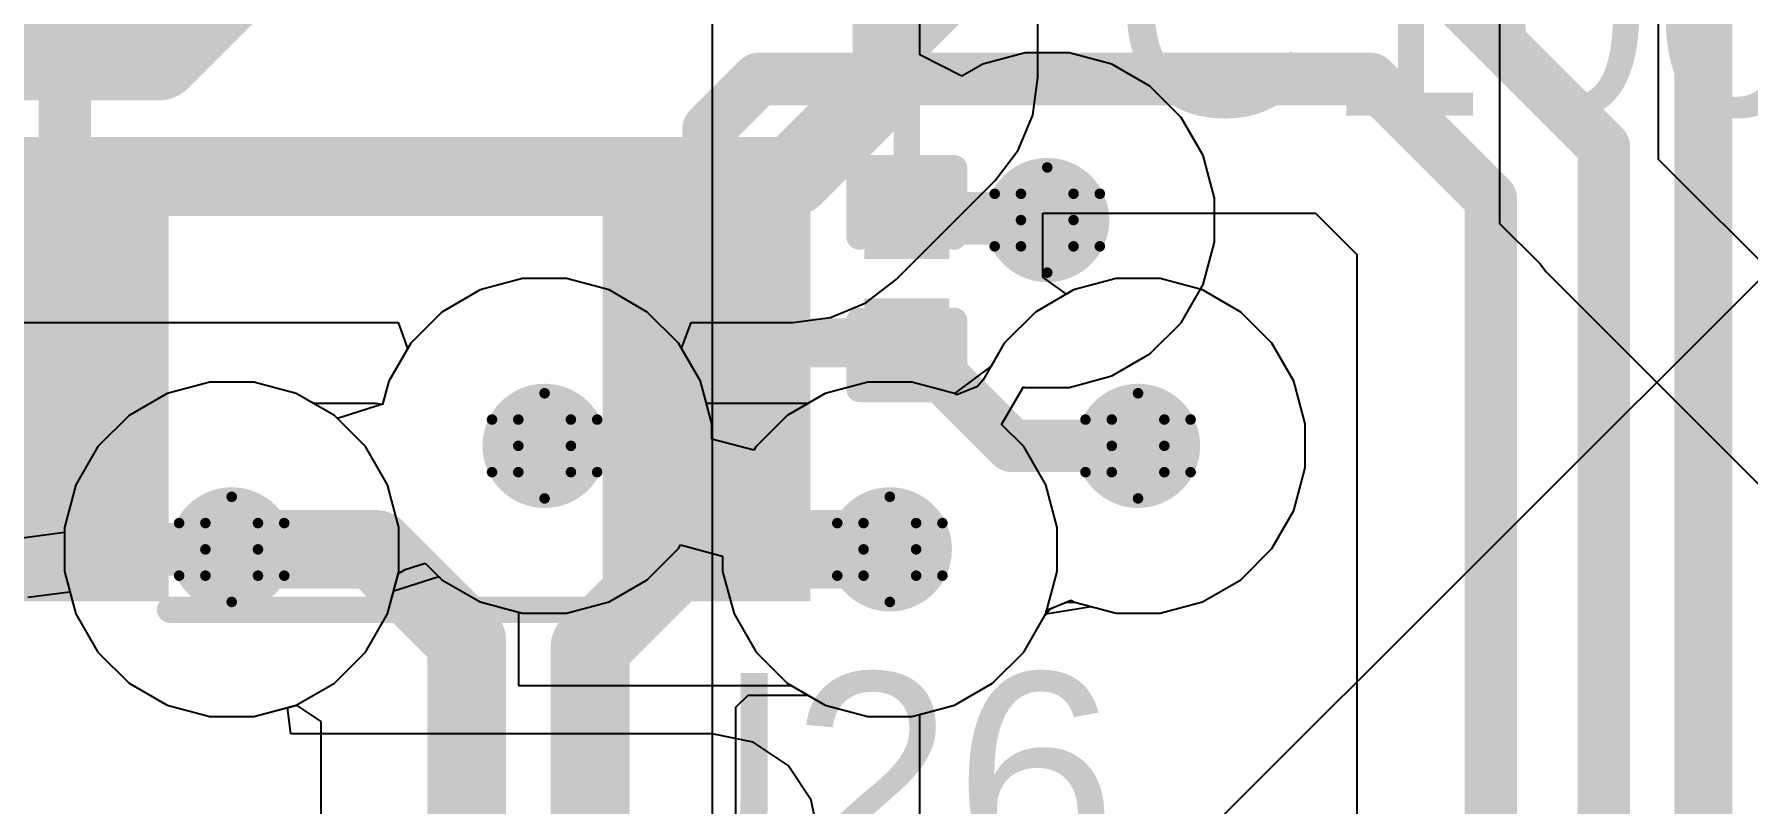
# Model space of a CAD drawing. Header units: inches. Extents: x -3 to 5437, y -3 to 5435.
# Drawn here: x 84.66 to 92.94, y 93.42 to 97.14 of the extents above; entities that cross this region are included whole.
import ezdxf

# ---------------------------------------------------------------- set-up
doc = ezdxf.new("R2010")
doc.units = ezdxf.units.IN
for name, color, linetype in [('Bottom Layer', 5, 'Continuous'), ('Bottom Solder', 6, 'Continuous'), ('Drill Drawing', 1, 'Continuous'), ('GND', 16, 'Continuous'), ('PWR', 76, 'Continuous'), ('Top Layer', 1, 'Continuous'), ('Top Overlay', 2, 'Continuous'), ('Top Paste', 8, 'Continuous'), ('Top Solder', 216, 'Continuous'), ('Via Holes', 16, 'Continuous')]:
    doc.layers.add(name, color=color, linetype=linetype)
doc.styles.add('Arial', font='', dxfattribs={"height": 0.2})
doc.styles.get('Arial').set_extended_font_data('Arial')

# ---------------------------------------------------------------- blocks, each defined once
blk = doc.blocks.new('CAP_0201_72')
at = {"layer": 'Top Layer'}
for points in [[(-0.45, 0.15), (-0.15, 0.15), (-0.15, -0.15), (-0.45, -0.15)], [(0.15, 0.15), (0.45, 0.15), (0.45, -0.15), (0.15, -0.15)]]:
    blk.add_hatch(color=1, dxfattribs=at).paths.add_polyline_path(points)
at = {"layer": 'Top Paste'}
for points in [[(-0.45, 0.15), (-0.15, 0.15), (-0.15, -0.15), (-0.45, -0.15)], [(0.15, 0.15), (0.45, 0.15), (0.45, -0.15), (0.15, -0.15)]]:
    blk.add_hatch(color=8, dxfattribs=at).paths.add_polyline_path(points)
at = {"layer": 'Top Solder'}
for points in [[(-0.505, 0.205), (-0.095, 0.205), (-0.095, -0.205), (-0.505, -0.205)], [(0.095, 0.205), (0.505, 0.205), (0.505, -0.205), (0.095, -0.205)]]:
    blk.add_hatch(color=216, dxfattribs=at).paths.add_polyline_path(points)
at = {"layer": 'Top Overlay'}
for points in [[(-0.5334, 0.2286, 0.127, 0.127, 0), (-0.5334, -0.2286, 0.127, 0.127, 0)], [(-0.5334, 0.2286, 0.127, 0.127, 0), (-0.2032, 0.2286, 0.127, 0.127, 0)], [(0.2032, 0.2286, 0.127, 0.127, 0), (0.5334, 0.2286, 0.127, 0.127, 0)], [(0.5334, 0.2286, 0.127, 0.127, 0), (0.5334, -0.2286, 0.127, 0.127, 0)], [(-0.5334, -0.2286, 0.127, 0.127, 0), (-0.2032, -0.2286, 0.127, 0.127, 0)], [(0.2032, -0.2286, 0.127, 0.127, 0), (0.5334, -0.2286, 0.127, 0.127, 0)]]:
    blk.add_lwpolyline(points, format="xyseb", dxfattribs=at)
for points in [[(-0.5651, 0.2286, 0.0635, 0.0635, 1), (-0.5016, 0.2286, 0.0635, 0.0635, 1)], [(-0.5651, 0.2286, 0.0635, 0.0635, 1), (-0.5016, 0.2286, 0.0635, 0.0635, 1)], [(-0.2349, 0.2286, 0.0635, 0.0635, 1), (-0.1714, 0.2286, 0.0635, 0.0635, 1)], [(0.1714, 0.2286, 0.0635, 0.0635, 1), (0.2349, 0.2286, 0.0635, 0.0635, 1)], [(0.5016, 0.2286, 0.0635, 0.0635, 1), (0.5651, 0.2286, 0.0635, 0.0635, 1)], [(0.5016, 0.2286, 0.0635, 0.0635, 1), (0.5651, 0.2286, 0.0635, 0.0635, 1)], [(-0.5651, -0.2286, 0.0635, 0.0635, 1), (-0.5016, -0.2286, 0.0635, 0.0635, 1)], [(-0.5651, -0.2286, 0.0635, 0.0635, 1), (-0.5016, -0.2286, 0.0635, 0.0635, 1)], [(-0.2349, -0.2286, 0.0635, 0.0635, 1), (-0.1714, -0.2286, 0.0635, 0.0635, 1)], [(0.1714, -0.2286, 0.0635, 0.0635, 1), (0.2349, -0.2286, 0.0635, 0.0635, 1)], [(0.5016, -0.2286, 0.0635, 0.0635, 1), (0.5651, -0.2286, 0.0635, 0.0635, 1)], [(0.5016, -0.2286, 0.0635, 0.0635, 1), (0.5651, -0.2286, 0.0635, 0.0635, 1)]]:
    blk.add_lwpolyline(points, format="xyseb", close=True, dxfattribs=at)
blk = doc.blocks.new('TXB0102DCUT_74')
at = {"layer": 'Top Layer'}
for points in [[(-1.95, 0.9), (-1.15, 0.9), (-1.15, 0.6), (-1.95, 0.6)], [(1.15, 0.9), (1.95, 0.9), (1.95, 0.6), (1.15, 0.6)], [(-1.95, 0.4), (-1.15, 0.4), (-1.15, 0.1), (-1.95, 0.1)], [(1.15, 0.4), (1.95, 0.4), (1.95, 0.1), (1.15, 0.1)], [(-1.95, -0.1), (-1.15, -0.1), (-1.15, -0.4), (-1.95, -0.4)], [(1.15, -0.1), (1.95, -0.1), (1.95, -0.4), (1.15, -0.4)], [(-1.95, -0.6), (-1.15, -0.6), (-1.15, -0.9), (-1.95, -0.9)], [(1.15, -0.6), (1.95, -0.6), (1.95, -0.9), (1.15, -0.9)]]:
    blk.add_hatch(color=1, dxfattribs=at).paths.add_polyline_path(points)
at = {"layer": 'Top Paste'}
for points in [[(-1.95, 0.9), (-1.15, 0.9), (-1.15, 0.6), (-1.95, 0.6)], [(1.15, 0.9), (1.95, 0.9), (1.95, 0.6), (1.15, 0.6)], [(-1.95, 0.4), (-1.15, 0.4), (-1.15, 0.1), (-1.95, 0.1)], [(1.15, 0.4), (1.95, 0.4), (1.95, 0.1), (1.15, 0.1)], [(-1.95, -0.1), (-1.15, -0.1), (-1.15, -0.4), (-1.95, -0.4)], [(1.15, -0.1), (1.95, -0.1), (1.95, -0.4), (1.15, -0.4)], [(-1.95, -0.6), (-1.15, -0.6), (-1.15, -0.9), (-1.95, -0.9)], [(1.15, -0.6), (1.95, -0.6), (1.95, -0.9), (1.15, -0.9)]]:
    blk.add_hatch(color=8, dxfattribs=at).paths.add_polyline_path(points)
at = {"layer": 'Top Solder'}
for points in [[(-2.0516, 1.0016), (-1.0484, 1.0016), (-1.0484, 0.4984), (-2.0516, 0.4984)], [(1.0484, 1.0016), (2.0516, 1.0016), (2.0516, 0.4984), (1.0484, 0.4984)], [(-2.0516, 0.5016), (-1.0484, 0.5016), (-1.0484, -0.0016), (-2.0516, -0.0016)], [(1.0484, 0.5016), (2.0516, 0.5016), (2.0516, -0.0016), (1.0484, -0.0016)], [(-2.0516, 0.0016), (-1.0484, 0.0016), (-1.0484, -0.5016), (-2.0516, -0.5016)], [(1.0484, 0.0016), (2.0516, 0.0016), (2.0516, -0.5016), (1.0484, -0.5016)], [(-2.0516, -0.4984), (-1.0484, -0.4984), (-1.0484, -1.0016), (-2.0516, -1.0016)], [(1.0484, -0.4984), (2.0516, -0.4984), (2.0516, -1.0016), (1.0484, -1.0016)]]:
    blk.add_hatch(color=216, dxfattribs=at).paths.add_polyline_path(points)
at = {"layer": 'Top Overlay'}
for points in [[(-1.5367, 1.0922, 0.2, 0.2, 1), (-1.6129, 1.0922, 0.2, 0.2, 1)], [(-1.6629, 1.0922, 0.1, 0.1, 1), (-1.5629, 1.0922, 0.1, 0.1, 1)], [(-1.5867, 1.0922, 0.1, 0.1, 1), (-1.4867, 1.0922, 0.1, 0.1, 1)], [(-1.0732, 1.0414, 0.0635, 0.0635, 1), (-1.0096, 1.0414, 0.0635, 0.0635, 1)], [(0.9334, 1.0414, 0.0635, 0.0635, 1), (0.997, 1.0414, 0.0635, 0.0635, 1)], [(-1.0732, -1.0414, 0.0635, 0.0635, 1), (-1.0096, -1.0414, 0.0635, 0.0635, 1)], [(0.9334, -1.0414, 0.0635, 0.0635, 1), (0.997, -1.0414, 0.0635, 0.0635, 1)]]:
    blk.add_lwpolyline(points, format="xyseb", close=True, dxfattribs=at)
for points in [[(-1.0414, 1.0414, 0.127, 0.127, 0), (0.9652, 1.0414, 0.127, 0.127, 0)], [(-1.0414, -1.0414, 0.127, 0.127, 0), (0.9652, -1.0414, 0.127, 0.127, 0)]]:
    blk.add_lwpolyline(points, format="xyseb", dxfattribs=at)

msp = doc.modelspace()

# ---------------------------------------------------------------- hatches: boundary and pattern name
at = {"layer": 'Bottom Layer'}
h = msp.add_hatch(color=5, dxfattribs=at)
edge = h.paths.add_edge_path()
edge.add_arc((89.5532, 96.2439), 0.3, 0, 360)
h = msp.add_hatch(color=5, dxfattribs=at)
edge = h.paths.add_edge_path()
edge.add_arc((87.1247, 95.1533), 0.3, 0, 360)
h = msp.add_hatch(color=5, dxfattribs=at)
edge = h.paths.add_edge_path()
edge.add_arc((89.9919, 95.1533), 0.3, 0, 360)
h = msp.add_hatch(color=5, dxfattribs=at)
edge = h.paths.add_edge_path()
edge.add_arc((85.6129, 94.6533), 0.3, 0, 360)
h = msp.add_hatch(color=5, dxfattribs=at)
edge = h.paths.add_edge_path()
edge.add_arc((88.7927, 94.6533), 0.3, 0, 360)
at = {"layer": 'GND'}
h = msp.add_hatch(color=16, dxfattribs=at)
edge = h.paths.add_edge_path()
edge.add_arc((89.5532, 96.2439), 0.3, 0, 360)
h = msp.add_hatch(color=16, dxfattribs=at)
edge = h.paths.add_edge_path()
edge.add_arc((87.1247, 95.1533), 0.3, 0, 360)
h = msp.add_hatch(color=16, dxfattribs=at)
edge = h.paths.add_edge_path()
edge.add_arc((89.9919, 95.1533), 0.3, 0, 360)
h = msp.add_hatch(color=16, dxfattribs=at)
edge = h.paths.add_edge_path()
edge.add_arc((85.6129, 94.6533), 0.3, 0, 360)
h = msp.add_hatch(color=16, dxfattribs=at)
edge = h.paths.add_edge_path()
edge.add_arc((88.7927, 94.6533), 0.3, 0, 360)
at = {"layer": 'PWR'}
h = msp.add_hatch(color=76, dxfattribs=at)
edge = h.paths.add_edge_path()
edge.add_arc((89.5532, 96.2439), 0.3, 0, 360)
h = msp.add_hatch(color=76, dxfattribs=at)
edge = h.paths.add_edge_path()
edge.add_arc((87.1247, 95.1533), 0.3, 0, 360)
h = msp.add_hatch(color=76, dxfattribs=at)
edge = h.paths.add_edge_path()
edge.add_arc((89.9919, 95.1533), 0.3, 0, 360)
h = msp.add_hatch(color=76, dxfattribs=at)
edge = h.paths.add_edge_path()
edge.add_arc((85.6129, 94.6533), 0.3, 0, 360)
h = msp.add_hatch(color=76, dxfattribs=at)
edge = h.paths.add_edge_path()
edge.add_arc((88.7927, 94.6533), 0.3, 0, 360)
at = {"layer": 'Top Layer'}
h = msp.add_hatch(color=1, dxfattribs=at)
edge = h.paths.add_edge_path()
edge.add_arc((89.5532, 96.2439), 0.3, 0, 360)
for points in [[(84.7224, 95.7743), (83.7706, 95.7743), (83.7706, 95.5525), (84.7224, 95.5525)], [(87.9066, 95.5323), (88.8746, 95.5323), (88.8746, 95.7694), (87.9066, 95.7694)], [(84.8066, 95.2525), (83.7706, 95.2525), (83.7706, 95.0371), (84.8066, 95.0371)], [(87.9066, 95.2743), (86.8706, 95.2743), (86.8706, 95.0372), (87.9066, 95.0372)]]:
    msp.add_hatch(color=1, dxfattribs=at).paths.add_polyline_path(points)
h = msp.add_hatch(color=1, dxfattribs=at)
edge = h.paths.add_edge_path()
edge.add_arc((87.1247, 95.1533), 0.3, 0, 360)
h = msp.add_hatch(color=1, dxfattribs=at)
edge = h.paths.add_edge_path()
edge.add_arc((89.9919, 95.1533), 0.3, 0, 360)
h = msp.add_hatch(color=1, dxfattribs=at)
edge = h.paths.add_edge_path()
edge.add_arc((85.6129, 94.6533), 0.3, 0, 360)
h = msp.add_hatch(color=1, dxfattribs=at)
edge = h.paths.add_edge_path()
edge.add_arc((88.7927, 94.6533), 0.3, 0, 360)
at = {"layer": 'Via Holes'}
h = msp.add_hatch(color=7, dxfattribs=at)
edge = h.paths.add_edge_path()
edge.add_arc((89.5532, 96.2439), 0.15, 0, 360)
h = msp.add_hatch(color=7, dxfattribs=at)
edge = h.paths.add_edge_path()
edge.add_arc((87.1247, 95.1533), 0.15, 0, 360)
h = msp.add_hatch(color=7, dxfattribs=at)
edge = h.paths.add_edge_path()
edge.add_arc((89.9919, 95.1533), 0.15, 0, 360)
h = msp.add_hatch(color=7, dxfattribs=at)
edge = h.paths.add_edge_path()
edge.add_arc((85.6129, 94.6533), 0.15, 0, 360)
h = msp.add_hatch(color=7, dxfattribs=at)
edge = h.paths.add_edge_path()
edge.add_arc((88.7927, 94.6533), 0.15, 0, 360)

# ---------------------------------------------------------------- linework, layer by layer
at = {"layer": 'Bottom Layer'}
for p, q in [((89.5077, 96.9332), (89.5077, 97.6656)), ((89.4837, 96.7509), (89.5077, 96.9332)), ((89.4133, 96.5809), (89.4837, 96.7509)), ((89.3014, 96.435), (89.4133, 96.5809)), ((88.8226, 95.9562), (89.3014, 96.435)), ((88.6766, 95.8442), (88.8226, 95.9562)), ((89.8855, 95.9613), (89.68, 95.9062)), ((90.0983, 95.9613), (89.8855, 95.9613)), ((90.3038, 95.9062), (90.0983, 95.9613)), ((89.68, 95.9062), (89.4958, 95.7998)), ((90.488, 95.7998), (90.3038, 95.9062)), ((88.5067, 95.7739), (88.6766, 95.8442)), ((89.4958, 95.7998), (89.3454, 95.6494)), ((90.6385, 95.6494), (90.488, 95.7998)), ((74.661, 95.7499), (86.4164, 95.7499)), ((86.4164, 95.7499), (86.4628, 95.6229)), ((87.7866, 95.6229), (87.8331, 95.7499)), ((87.8331, 95.7499), (88.3244, 95.7499)), ((88.3244, 95.7499), (88.5067, 95.7739)), ((86.4628, 95.6229), (86.3718, 95.4652)), ((87.8777, 95.4652), (87.7866, 95.6229)), ((89.3454, 95.6494), (89.2434, 95.4727)), ((90.7449, 95.4652), (90.6385, 95.6494)), ((85.5065, 95.4613), (85.301, 95.4062)), ((85.7193, 95.4613), (85.5065, 95.4613)), ((85.9248, 95.4062), (85.7193, 95.4613)), ((86.3718, 95.4652), (86.3418, 95.3533)), ((87.9064, 95.3578), (87.8777, 95.4652)), ((88.6863, 95.4613), (88.4808, 95.4062)), ((88.8991, 95.4613), (88.6863, 95.4613)), ((89.1046, 95.4062), (88.8991, 95.4613)), ((89.2434, 95.4727), (89.2167, 95.4404)), ((90.7999, 95.2596), (90.7449, 95.4652)), ((85.301, 95.4062), (85.1168, 95.2998)), ((86.0086, 95.3578), (85.9248, 95.4062)), ((88.4808, 95.4062), (88.397, 95.3578)), ((89.117, 95.3991), (89.1046, 95.4062)), ((89.2167, 95.4404), (89.117, 95.3991)), ((85.1168, 95.2998), (84.9664, 95.1494)), ((86.3074, 95.3578), (86.0086, 95.3578)), ((86.3418, 95.3533), (86.3074, 95.3578)), ((88.397, 95.3578), (87.9064, 95.3578)), ((90.7999, 95.0469), (90.7999, 95.2596)), ((84.9664, 95.1494), (84.86, 94.9652)), ((90.7449, 94.8414), (90.7999, 95.0469)), ((84.86, 94.9652), (84.8049, 94.7597)), ((90.6385, 94.6572), (90.7449, 94.8414)), ((84.8049, 94.7597), (84.8049, 94.5469)), ((90.488, 94.5067), (90.6385, 94.6572)), ((84.8049, 94.5469), (84.86, 94.3414)), ((90.3038, 94.4003), (90.488, 94.5067)), ((89.5503, 94.3589), (89.6459, 94.3985)), ((89.6459, 94.3985), (89.6921, 94.3971)), ((89.6921, 94.3971), (89.8855, 94.3453)), ((90.0983, 94.3453), (90.3038, 94.4003)), ((84.86, 94.3414), (84.9664, 94.1572)), ((89.4393, 94.1572), (89.5457, 94.3414)), ((89.5457, 94.3414), (89.5503, 94.3589)), ((89.8855, 94.3453), (90.0983, 94.3453)), ((84.9664, 94.1572), (85.1168, 94.0067)), ((89.2888, 94.0067), (89.4393, 94.1572)), ((85.1168, 94.0067), (85.301, 93.9003)), ((89.1046, 93.9003), (89.2888, 94.0067)), ((85.301, 93.9003), (85.5065, 93.8453)), ((85.7193, 93.8453), (85.9168, 93.8982)), ((85.9168, 93.8982), (85.9271, 93.8988)), ((85.9271, 93.8988), (86.0438, 93.8224)), ((88.0491, 93.8904), (88.1074, 93.9487)), ((88.0491, 88.5902), (88.0491, 93.8904)), ((88.1074, 93.9487), (88.397, 93.9487)), ((88.397, 93.9487), (88.4808, 93.9003)), ((88.4808, 93.9003), (88.6863, 93.8453)), ((88.8991, 93.8453), (89.1046, 93.9003)), ((85.5065, 93.8453), (85.7193, 93.8453)), ((86.0438, 93.8224), (86.0438, 89.1446)), ((88.6863, 93.8453), (88.8991, 93.8453))]:
    msp.add_line(p, q, dxfattribs=at)
for points in [[(88.8032, 96.9332, 0.381, 0.381, 0), (88.8032, 98.0614, 0.381, 0.381, 0)], [(85.2657, 97.0132, 0.381, 0.381, 0), (85.6234, 97.3709, 0.381, 0.381, 0)], [(75.0399, 97.0132, 0.381, 0.381, 0), (85.2657, 97.0132, 0.381, 0.381, 0)], [(88.3244, 96.4544, 0.381, 0.381, 0), (88.8032, 96.9332, 0.381, 0.381, 0)], [(74.661, 96.4544, 0.381, 0.381, 0), (88.3244, 96.4544, 0.381, 0.381, 0)], [(85.6129, 94.6533, 0.381, 0.381, 0), (86.3074, 94.6533, 0.381, 0.381, 0)], [(86.3074, 94.6533, 0.381, 0.381, 0), (86.7484, 94.2123, 0.381, 0.381, 0)], [(87.3446, 94.1823, 0.381, 0.381, 0), (87.8156, 94.6533, 0.381, 0.381, 0)], [(87.8156, 94.6533, 0.381, 0.381, 0), (88.7927, 94.6533, 0.381, 0.381, 0)], [(86.7484, 88.7975, 0.381, 0.381, 0), (86.7484, 94.2123, 0.381, 0.381, 0)], [(87.3446, 88.5902, 0.381, 0.381, 0), (87.3446, 94.1823, 0.381, 0.381, 0)]]:
    msp.add_lwpolyline(points, format="xyseb", dxfattribs=at)
for points in [[(85.1704, 97.0132, 0.1905, 0.1905, 1), (85.3609, 97.0132, 0.1905, 0.1905, 1)], [(85.1704, 97.0132, 0.1905, 0.1905, 1), (85.3609, 97.0132, 0.1905, 0.1905, 1)], [(88.708, 96.9332, 0.1905, 0.1905, 1), (88.8985, 96.9332, 0.1905, 0.1905, 1)], [(88.708, 96.9332, 0.1905, 0.1905, 1), (88.8985, 96.9332, 0.1905, 0.1905, 1)], [(88.2291, 96.4544, 0.1905, 0.1905, 1), (88.4196, 96.4544, 0.1905, 0.1905, 1)], [(88.2291, 96.4544, 0.1905, 0.1905, 1), (88.4196, 96.4544, 0.1905, 0.1905, 1)], [(85.5177, 94.6533, 0.1905, 0.1905, 1), (85.7082, 94.6533, 0.1905, 0.1905, 1)], [(86.2122, 94.6533, 0.1905, 0.1905, 1), (86.4027, 94.6533, 0.1905, 0.1905, 1)], [(86.2122, 94.6533, 0.1905, 0.1905, 1), (86.4027, 94.6533, 0.1905, 0.1905, 1)], [(87.7204, 94.6533, 0.1905, 0.1905, 1), (87.9109, 94.6533, 0.1905, 0.1905, 1)], [(87.7204, 94.6533, 0.1905, 0.1905, 1), (87.9109, 94.6533, 0.1905, 0.1905, 1)], [(88.6975, 94.6533, 0.1905, 0.1905, 1), (88.888, 94.6533, 0.1905, 0.1905, 1)], [(86.6531, 94.2123, 0.1905, 0.1905, 1), (86.8436, 94.2123, 0.1905, 0.1905, 1)], [(86.6531, 94.2123, 0.1905, 0.1905, 1), (86.8436, 94.2123, 0.1905, 0.1905, 1)], [(87.2493, 94.1823, 0.1905, 0.1905, 1), (87.4398, 94.1823, 0.1905, 0.1905, 1)], [(87.2493, 94.1823, 0.1905, 0.1905, 1), (87.4398, 94.1823, 0.1905, 0.1905, 1)]]:
    msp.add_lwpolyline(points, format="xyseb", close=True, dxfattribs=at)
at = {"layer": 'Bottom Solder'}
msp.add_line((0.3381, 3.382), (5436.9008, 5435.1662), dxfattribs=at)
at = {"layer": 'Drill Drawing'}
for points in [[(89.4262, 96.3709, 0.0508, 0.0508, 0), (89.5532, 96.4979, 0.0508, 0.0508, 0)], [(89.5532, 96.4979, 0.0508, 0.0508, 0), (89.6802, 96.3709, 0.0508, 0.0508, 0)], [(89.2992, 96.3709, 0.0508, 0.0508, 0), (89.4262, 96.2439, 0.0508, 0.0508, 0)], [(89.2992, 96.3709, 0.0508, 0.0508, 0), (89.4262, 96.3709, 0.0508, 0.0508, 0)], [(89.6802, 96.3709, 0.0508, 0.0508, 0), (89.8072, 96.3709, 0.0508, 0.0508, 0)], [(89.6802, 96.2439, 0.0508, 0.0508, 0), (89.8072, 96.3709, 0.0508, 0.0508, 0)], [(89.2992, 96.1169, 0.0508, 0.0508, 0), (89.4262, 96.2439, 0.0508, 0.0508, 0)], [(89.6802, 96.2439, 0.0508, 0.0508, 0), (89.8072, 96.1169, 0.0508, 0.0508, 0)], [(89.2992, 96.1169, 0.0508, 0.0508, 0), (89.4262, 96.1169, 0.0508, 0.0508, 0)], [(89.4262, 96.1169, 0.0508, 0.0508, 0), (89.5532, 95.9899, 0.0508, 0.0508, 0)], [(89.5532, 95.9899, 0.0508, 0.0508, 0), (89.6802, 96.1169, 0.0508, 0.0508, 0)], [(89.6802, 96.1169, 0.0508, 0.0508, 0), (89.8072, 96.1169, 0.0508, 0.0508, 0)], [(86.9977, 95.2803, 0.0508, 0.0508, 0), (87.1247, 95.4073, 0.0508, 0.0508, 0)], [(87.1247, 95.4073, 0.0508, 0.0508, 0), (87.2517, 95.2803, 0.0508, 0.0508, 0)], [(89.8649, 95.2803, 0.0508, 0.0508, 0), (89.9919, 95.4073, 0.0508, 0.0508, 0)], [(89.9919, 95.4073, 0.0508, 0.0508, 0), (90.1189, 95.2803, 0.0508, 0.0508, 0)], [(86.8707, 95.2803, 0.0508, 0.0508, 0), (86.9977, 95.1533, 0.0508, 0.0508, 0)], [(86.8707, 95.2803, 0.0508, 0.0508, 0), (86.9977, 95.2803, 0.0508, 0.0508, 0)], [(87.2517, 95.2803, 0.0508, 0.0508, 0), (87.3787, 95.2803, 0.0508, 0.0508, 0)], [(87.2517, 95.1533, 0.0508, 0.0508, 0), (87.3787, 95.2803, 0.0508, 0.0508, 0)], [(89.7379, 95.2803, 0.0508, 0.0508, 0), (89.8649, 95.1533, 0.0508, 0.0508, 0)], [(89.7379, 95.2803, 0.0508, 0.0508, 0), (89.8649, 95.2803, 0.0508, 0.0508, 0)], [(90.1189, 95.2803, 0.0508, 0.0508, 0), (90.2459, 95.2803, 0.0508, 0.0508, 0)], [(90.1189, 95.1533, 0.0508, 0.0508, 0), (90.2459, 95.2803, 0.0508, 0.0508, 0)], [(86.8707, 95.0263, 0.0508, 0.0508, 0), (86.9977, 95.1533, 0.0508, 0.0508, 0)], [(87.2517, 95.1533, 0.0508, 0.0508, 0), (87.3787, 95.0263, 0.0508, 0.0508, 0)], [(89.7379, 95.0263, 0.0508, 0.0508, 0), (89.8649, 95.1533, 0.0508, 0.0508, 0)], [(90.1189, 95.1533, 0.0508, 0.0508, 0), (90.2459, 95.0263, 0.0508, 0.0508, 0)], [(86.8707, 95.0263, 0.0508, 0.0508, 0), (86.9977, 95.0263, 0.0508, 0.0508, 0)], [(86.9977, 95.0263, 0.0508, 0.0508, 0), (87.1247, 94.8993, 0.0508, 0.0508, 0)], [(87.1247, 94.8993, 0.0508, 0.0508, 0), (87.2517, 95.0263, 0.0508, 0.0508, 0)], [(87.2517, 95.0263, 0.0508, 0.0508, 0), (87.3787, 95.0263, 0.0508, 0.0508, 0)], [(89.7379, 95.0263, 0.0508, 0.0508, 0), (89.8649, 95.0263, 0.0508, 0.0508, 0)], [(89.8649, 95.0263, 0.0508, 0.0508, 0), (89.9919, 94.8993, 0.0508, 0.0508, 0)], [(89.9919, 94.8993, 0.0508, 0.0508, 0), (90.1189, 95.0263, 0.0508, 0.0508, 0)], [(90.1189, 95.0263, 0.0508, 0.0508, 0), (90.2459, 95.0263, 0.0508, 0.0508, 0)], [(85.4859, 94.7803, 0.0508, 0.0508, 0), (85.6129, 94.9073, 0.0508, 0.0508, 0)], [(85.6129, 94.9073, 0.0508, 0.0508, 0), (85.7399, 94.7803, 0.0508, 0.0508, 0)], [(88.6657, 94.7803, 0.0508, 0.0508, 0), (88.7927, 94.9073, 0.0508, 0.0508, 0)], [(88.7927, 94.9073, 0.0508, 0.0508, 0), (88.9197, 94.7803, 0.0508, 0.0508, 0)], [(85.3589, 94.7803, 0.0508, 0.0508, 0), (85.4859, 94.6533, 0.0508, 0.0508, 0)], [(85.3589, 94.7803, 0.0508, 0.0508, 0), (85.4859, 94.7803, 0.0508, 0.0508, 0)], [(85.7399, 94.7803, 0.0508, 0.0508, 0), (85.8669, 94.7803, 0.0508, 0.0508, 0)], [(85.7399, 94.6533, 0.0508, 0.0508, 0), (85.8669, 94.7803, 0.0508, 0.0508, 0)], [(88.5387, 94.7803, 0.0508, 0.0508, 0), (88.6657, 94.6533, 0.0508, 0.0508, 0)], [(88.5387, 94.7803, 0.0508, 0.0508, 0), (88.6657, 94.7803, 0.0508, 0.0508, 0)], [(88.9197, 94.7803, 0.0508, 0.0508, 0), (89.0467, 94.7803, 0.0508, 0.0508, 0)], [(88.9197, 94.6533, 0.0508, 0.0508, 0), (89.0467, 94.7803, 0.0508, 0.0508, 0)], [(85.3589, 94.5263, 0.0508, 0.0508, 0), (85.4859, 94.6533, 0.0508, 0.0508, 0)], [(85.7399, 94.6533, 0.0508, 0.0508, 0), (85.8669, 94.5263, 0.0508, 0.0508, 0)], [(88.5387, 94.5263, 0.0508, 0.0508, 0), (88.6657, 94.6533, 0.0508, 0.0508, 0)], [(88.9197, 94.6533, 0.0508, 0.0508, 0), (89.0467, 94.5263, 0.0508, 0.0508, 0)], [(85.3589, 94.5263, 0.0508, 0.0508, 0), (85.4859, 94.5263, 0.0508, 0.0508, 0)], [(85.4859, 94.5263, 0.0508, 0.0508, 0), (85.6129, 94.3993, 0.0508, 0.0508, 0)], [(85.6129, 94.3993, 0.0508, 0.0508, 0), (85.7399, 94.5263, 0.0508, 0.0508, 0)], [(85.7399, 94.5263, 0.0508, 0.0508, 0), (85.8669, 94.5263, 0.0508, 0.0508, 0)], [(88.5387, 94.5263, 0.0508, 0.0508, 0), (88.6657, 94.5263, 0.0508, 0.0508, 0)], [(88.6657, 94.5263, 0.0508, 0.0508, 0), (88.7927, 94.3993, 0.0508, 0.0508, 0)], [(88.7927, 94.3993, 0.0508, 0.0508, 0), (88.9197, 94.5263, 0.0508, 0.0508, 0)], [(88.9197, 94.5263, 0.0508, 0.0508, 0), (89.0467, 94.5263, 0.0508, 0.0508, 0)]]:
    msp.add_lwpolyline(points, format="xyseb", dxfattribs=at)
for points in [[(89.5405, 96.4979, 0.0254, 0.0254, 1), (89.5659, 96.4979, 0.0254, 0.0254, 1)], [(89.5405, 96.4979, 0.0254, 0.0254, 1), (89.5659, 96.4979, 0.0254, 0.0254, 1)], [(89.2865, 96.3709, 0.0254, 0.0254, 1), (89.3119, 96.3709, 0.0254, 0.0254, 1)], [(89.2865, 96.3709, 0.0254, 0.0254, 1), (89.3119, 96.3709, 0.0254, 0.0254, 1)], [(89.4135, 96.3709, 0.0254, 0.0254, 1), (89.4389, 96.3709, 0.0254, 0.0254, 1)], [(89.4135, 96.3709, 0.0254, 0.0254, 1), (89.4389, 96.3709, 0.0254, 0.0254, 1)], [(89.6675, 96.3709, 0.0254, 0.0254, 1), (89.6929, 96.3709, 0.0254, 0.0254, 1)], [(89.6675, 96.3709, 0.0254, 0.0254, 1), (89.6929, 96.3709, 0.0254, 0.0254, 1)], [(89.7945, 96.3709, 0.0254, 0.0254, 1), (89.8199, 96.3709, 0.0254, 0.0254, 1)], [(89.7945, 96.3709, 0.0254, 0.0254, 1), (89.8199, 96.3709, 0.0254, 0.0254, 1)], [(89.4135, 96.2439, 0.0254, 0.0254, 1), (89.4389, 96.2439, 0.0254, 0.0254, 1)], [(89.4135, 96.2439, 0.0254, 0.0254, 1), (89.4389, 96.2439, 0.0254, 0.0254, 1)], [(89.6675, 96.2439, 0.0254, 0.0254, 1), (89.6929, 96.2439, 0.0254, 0.0254, 1)], [(89.6675, 96.2439, 0.0254, 0.0254, 1), (89.6929, 96.2439, 0.0254, 0.0254, 1)], [(89.2865, 96.1169, 0.0254, 0.0254, 1), (89.3119, 96.1169, 0.0254, 0.0254, 1)], [(89.2865, 96.1169, 0.0254, 0.0254, 1), (89.3119, 96.1169, 0.0254, 0.0254, 1)], [(89.4135, 96.1169, 0.0254, 0.0254, 1), (89.4389, 96.1169, 0.0254, 0.0254, 1)], [(89.4135, 96.1169, 0.0254, 0.0254, 1), (89.4389, 96.1169, 0.0254, 0.0254, 1)], [(89.6675, 96.1169, 0.0254, 0.0254, 1), (89.6929, 96.1169, 0.0254, 0.0254, 1)], [(89.6675, 96.1169, 0.0254, 0.0254, 1), (89.6929, 96.1169, 0.0254, 0.0254, 1)], [(89.7945, 96.1169, 0.0254, 0.0254, 1), (89.8199, 96.1169, 0.0254, 0.0254, 1)], [(89.7945, 96.1169, 0.0254, 0.0254, 1), (89.8199, 96.1169, 0.0254, 0.0254, 1)], [(89.5405, 95.9899, 0.0254, 0.0254, 1), (89.5659, 95.9899, 0.0254, 0.0254, 1)], [(89.5405, 95.9899, 0.0254, 0.0254, 1), (89.5659, 95.9899, 0.0254, 0.0254, 1)], [(87.112, 95.4073, 0.0254, 0.0254, 1), (87.1374, 95.4073, 0.0254, 0.0254, 1)], [(87.112, 95.4073, 0.0254, 0.0254, 1), (87.1374, 95.4073, 0.0254, 0.0254, 1)], [(89.9792, 95.4073, 0.0254, 0.0254, 1), (90.0046, 95.4073, 0.0254, 0.0254, 1)], [(89.9792, 95.4073, 0.0254, 0.0254, 1), (90.0046, 95.4073, 0.0254, 0.0254, 1)], [(86.858, 95.2803, 0.0254, 0.0254, 1), (86.8834, 95.2803, 0.0254, 0.0254, 1)], [(86.858, 95.2803, 0.0254, 0.0254, 1), (86.8834, 95.2803, 0.0254, 0.0254, 1)], [(86.985, 95.2803, 0.0254, 0.0254, 1), (87.0104, 95.2803, 0.0254, 0.0254, 1)], [(86.985, 95.2803, 0.0254, 0.0254, 1), (87.0104, 95.2803, 0.0254, 0.0254, 1)], [(87.239, 95.2803, 0.0254, 0.0254, 1), (87.2644, 95.2803, 0.0254, 0.0254, 1)], [(87.239, 95.2803, 0.0254, 0.0254, 1), (87.2644, 95.2803, 0.0254, 0.0254, 1)], [(87.366, 95.2803, 0.0254, 0.0254, 1), (87.3914, 95.2803, 0.0254, 0.0254, 1)], [(87.366, 95.2803, 0.0254, 0.0254, 1), (87.3914, 95.2803, 0.0254, 0.0254, 1)], [(89.7252, 95.2803, 0.0254, 0.0254, 1), (89.7506, 95.2803, 0.0254, 0.0254, 1)], [(89.7252, 95.2803, 0.0254, 0.0254, 1), (89.7506, 95.2803, 0.0254, 0.0254, 1)], [(89.8522, 95.2803, 0.0254, 0.0254, 1), (89.8776, 95.2803, 0.0254, 0.0254, 1)], [(89.8522, 95.2803, 0.0254, 0.0254, 1), (89.8776, 95.2803, 0.0254, 0.0254, 1)], [(90.1062, 95.2803, 0.0254, 0.0254, 1), (90.1316, 95.2803, 0.0254, 0.0254, 1)], [(90.1062, 95.2803, 0.0254, 0.0254, 1), (90.1316, 95.2803, 0.0254, 0.0254, 1)], [(90.2332, 95.2803, 0.0254, 0.0254, 1), (90.2586, 95.2803, 0.0254, 0.0254, 1)], [(90.2332, 95.2803, 0.0254, 0.0254, 1), (90.2586, 95.2803, 0.0254, 0.0254, 1)], [(86.985, 95.1533, 0.0254, 0.0254, 1), (87.0104, 95.1533, 0.0254, 0.0254, 1)], [(86.985, 95.1533, 0.0254, 0.0254, 1), (87.0104, 95.1533, 0.0254, 0.0254, 1)], [(87.239, 95.1533, 0.0254, 0.0254, 1), (87.2644, 95.1533, 0.0254, 0.0254, 1)], [(87.239, 95.1533, 0.0254, 0.0254, 1), (87.2644, 95.1533, 0.0254, 0.0254, 1)], [(89.8522, 95.1533, 0.0254, 0.0254, 1), (89.8776, 95.1533, 0.0254, 0.0254, 1)], [(89.8522, 95.1533, 0.0254, 0.0254, 1), (89.8776, 95.1533, 0.0254, 0.0254, 1)], [(90.1062, 95.1533, 0.0254, 0.0254, 1), (90.1316, 95.1533, 0.0254, 0.0254, 1)], [(90.1062, 95.1533, 0.0254, 0.0254, 1), (90.1316, 95.1533, 0.0254, 0.0254, 1)], [(86.858, 95.0263, 0.0254, 0.0254, 1), (86.8834, 95.0263, 0.0254, 0.0254, 1)], [(86.858, 95.0263, 0.0254, 0.0254, 1), (86.8834, 95.0263, 0.0254, 0.0254, 1)], [(86.985, 95.0263, 0.0254, 0.0254, 1), (87.0104, 95.0263, 0.0254, 0.0254, 1)], [(86.985, 95.0263, 0.0254, 0.0254, 1), (87.0104, 95.0263, 0.0254, 0.0254, 1)], [(87.239, 95.0263, 0.0254, 0.0254, 1), (87.2644, 95.0263, 0.0254, 0.0254, 1)], [(87.239, 95.0263, 0.0254, 0.0254, 1), (87.2644, 95.0263, 0.0254, 0.0254, 1)], [(87.366, 95.0263, 0.0254, 0.0254, 1), (87.3914, 95.0263, 0.0254, 0.0254, 1)], [(87.366, 95.0263, 0.0254, 0.0254, 1), (87.3914, 95.0263, 0.0254, 0.0254, 1)], [(89.7252, 95.0263, 0.0254, 0.0254, 1), (89.7506, 95.0263, 0.0254, 0.0254, 1)], [(89.7252, 95.0263, 0.0254, 0.0254, 1), (89.7506, 95.0263, 0.0254, 0.0254, 1)], [(89.8522, 95.0263, 0.0254, 0.0254, 1), (89.8776, 95.0263, 0.0254, 0.0254, 1)], [(89.8522, 95.0263, 0.0254, 0.0254, 1), (89.8776, 95.0263, 0.0254, 0.0254, 1)], [(90.1062, 95.0263, 0.0254, 0.0254, 1), (90.1316, 95.0263, 0.0254, 0.0254, 1)], [(90.1062, 95.0263, 0.0254, 0.0254, 1), (90.1316, 95.0263, 0.0254, 0.0254, 1)], [(90.2332, 95.0263, 0.0254, 0.0254, 1), (90.2586, 95.0263, 0.0254, 0.0254, 1)], [(90.2332, 95.0263, 0.0254, 0.0254, 1), (90.2586, 95.0263, 0.0254, 0.0254, 1)], [(85.6002, 94.9073, 0.0254, 0.0254, 1), (85.6256, 94.9073, 0.0254, 0.0254, 1)], [(85.6002, 94.9073, 0.0254, 0.0254, 1), (85.6256, 94.9073, 0.0254, 0.0254, 1)], [(87.112, 94.8993, 0.0254, 0.0254, 1), (87.1374, 94.8993, 0.0254, 0.0254, 1)], [(87.112, 94.8993, 0.0254, 0.0254, 1), (87.1374, 94.8993, 0.0254, 0.0254, 1)], [(88.78, 94.9073, 0.0254, 0.0254, 1), (88.8054, 94.9073, 0.0254, 0.0254, 1)], [(88.78, 94.9073, 0.0254, 0.0254, 1), (88.8054, 94.9073, 0.0254, 0.0254, 1)], [(89.9792, 94.8993, 0.0254, 0.0254, 1), (90.0046, 94.8993, 0.0254, 0.0254, 1)], [(89.9792, 94.8993, 0.0254, 0.0254, 1), (90.0046, 94.8993, 0.0254, 0.0254, 1)], [(85.3462, 94.7803, 0.0254, 0.0254, 1), (85.3716, 94.7803, 0.0254, 0.0254, 1)], [(85.3462, 94.7803, 0.0254, 0.0254, 1), (85.3716, 94.7803, 0.0254, 0.0254, 1)], [(85.4732, 94.7803, 0.0254, 0.0254, 1), (85.4986, 94.7803, 0.0254, 0.0254, 1)], [(85.4732, 94.7803, 0.0254, 0.0254, 1), (85.4986, 94.7803, 0.0254, 0.0254, 1)], [(85.7272, 94.7803, 0.0254, 0.0254, 1), (85.7526, 94.7803, 0.0254, 0.0254, 1)], [(85.7272, 94.7803, 0.0254, 0.0254, 1), (85.7526, 94.7803, 0.0254, 0.0254, 1)], [(85.8542, 94.7803, 0.0254, 0.0254, 1), (85.8796, 94.7803, 0.0254, 0.0254, 1)], [(85.8542, 94.7803, 0.0254, 0.0254, 1), (85.8796, 94.7803, 0.0254, 0.0254, 1)], [(88.526, 94.7803, 0.0254, 0.0254, 1), (88.5514, 94.7803, 0.0254, 0.0254, 1)], [(88.526, 94.7803, 0.0254, 0.0254, 1), (88.5514, 94.7803, 0.0254, 0.0254, 1)], [(88.653, 94.7803, 0.0254, 0.0254, 1), (88.6784, 94.7803, 0.0254, 0.0254, 1)], [(88.653, 94.7803, 0.0254, 0.0254, 1), (88.6784, 94.7803, 0.0254, 0.0254, 1)], [(88.907, 94.7803, 0.0254, 0.0254, 1), (88.9324, 94.7803, 0.0254, 0.0254, 1)], [(88.907, 94.7803, 0.0254, 0.0254, 1), (88.9324, 94.7803, 0.0254, 0.0254, 1)], [(89.034, 94.7803, 0.0254, 0.0254, 1), (89.0594, 94.7803, 0.0254, 0.0254, 1)], [(89.034, 94.7803, 0.0254, 0.0254, 1), (89.0594, 94.7803, 0.0254, 0.0254, 1)], [(85.4732, 94.6533, 0.0254, 0.0254, 1), (85.4986, 94.6533, 0.0254, 0.0254, 1)], [(85.4732, 94.6533, 0.0254, 0.0254, 1), (85.4986, 94.6533, 0.0254, 0.0254, 1)], [(85.7272, 94.6533, 0.0254, 0.0254, 1), (85.7526, 94.6533, 0.0254, 0.0254, 1)], [(85.7272, 94.6533, 0.0254, 0.0254, 1), (85.7526, 94.6533, 0.0254, 0.0254, 1)], [(88.653, 94.6533, 0.0254, 0.0254, 1), (88.6784, 94.6533, 0.0254, 0.0254, 1)], [(88.653, 94.6533, 0.0254, 0.0254, 1), (88.6784, 94.6533, 0.0254, 0.0254, 1)], [(88.907, 94.6533, 0.0254, 0.0254, 1), (88.9324, 94.6533, 0.0254, 0.0254, 1)], [(88.907, 94.6533, 0.0254, 0.0254, 1), (88.9324, 94.6533, 0.0254, 0.0254, 1)], [(85.3462, 94.5263, 0.0254, 0.0254, 1), (85.3716, 94.5263, 0.0254, 0.0254, 1)], [(85.3462, 94.5263, 0.0254, 0.0254, 1), (85.3716, 94.5263, 0.0254, 0.0254, 1)], [(85.4732, 94.5263, 0.0254, 0.0254, 1), (85.4986, 94.5263, 0.0254, 0.0254, 1)], [(85.4732, 94.5263, 0.0254, 0.0254, 1), (85.4986, 94.5263, 0.0254, 0.0254, 1)], [(85.7272, 94.5263, 0.0254, 0.0254, 1), (85.7526, 94.5263, 0.0254, 0.0254, 1)], [(85.7272, 94.5263, 0.0254, 0.0254, 1), (85.7526, 94.5263, 0.0254, 0.0254, 1)], [(85.8542, 94.5263, 0.0254, 0.0254, 1), (85.8796, 94.5263, 0.0254, 0.0254, 1)], [(85.8542, 94.5263, 0.0254, 0.0254, 1), (85.8796, 94.5263, 0.0254, 0.0254, 1)], [(88.526, 94.5263, 0.0254, 0.0254, 1), (88.5514, 94.5263, 0.0254, 0.0254, 1)], [(88.526, 94.5263, 0.0254, 0.0254, 1), (88.5514, 94.5263, 0.0254, 0.0254, 1)], [(88.653, 94.5263, 0.0254, 0.0254, 1), (88.6784, 94.5263, 0.0254, 0.0254, 1)], [(88.653, 94.5263, 0.0254, 0.0254, 1), (88.6784, 94.5263, 0.0254, 0.0254, 1)], [(88.907, 94.5263, 0.0254, 0.0254, 1), (88.9324, 94.5263, 0.0254, 0.0254, 1)], [(88.907, 94.5263, 0.0254, 0.0254, 1), (88.9324, 94.5263, 0.0254, 0.0254, 1)], [(89.034, 94.5263, 0.0254, 0.0254, 1), (89.0594, 94.5263, 0.0254, 0.0254, 1)], [(89.034, 94.5263, 0.0254, 0.0254, 1), (89.0594, 94.5263, 0.0254, 0.0254, 1)], [(85.6002, 94.3993, 0.0254, 0.0254, 1), (85.6256, 94.3993, 0.0254, 0.0254, 1)], [(85.6002, 94.3993, 0.0254, 0.0254, 1), (85.6256, 94.3993, 0.0254, 0.0254, 1)], [(88.78, 94.3993, 0.0254, 0.0254, 1), (88.8054, 94.3993, 0.0254, 0.0254, 1)], [(88.78, 94.3993, 0.0254, 0.0254, 1), (88.8054, 94.3993, 0.0254, 0.0254, 1)]]:
    msp.add_lwpolyline(points, format="xyseb", close=True, dxfattribs=at)
at = {"layer": 'GND'}
for p, q in [((87.0184, 95.9613), (86.8129, 95.9062)), ((87.2311, 95.9613), (87.0184, 95.9613)), ((87.4366, 95.9062), (87.2311, 95.9613)), ((89.8855, 95.9613), (89.68, 95.9062)), ((90.0983, 95.9613), (89.8855, 95.9613)), ((90.3038, 95.9062), (90.0983, 95.9613)), ((86.8129, 95.9062), (86.6286, 95.7998)), ((87.6209, 95.7998), (87.4366, 95.9062)), ((89.68, 95.9062), (89.4958, 95.7998)), ((90.488, 95.7998), (90.3038, 95.9062)), ((86.6286, 95.7998), (86.4782, 95.6494)), ((87.7713, 95.6494), (87.6209, 95.7998)), ((89.4958, 95.7998), (89.3454, 95.6494)), ((90.6385, 95.6494), (90.488, 95.7998)), ((86.4782, 95.6494), (86.3718, 95.4652)), ((87.8777, 95.4652), (87.7713, 95.6494)), ((89.3454, 95.6494), (89.2815, 95.5387)), ((90.7449, 95.4652), (90.6385, 95.6494)), ((89.2815, 95.5387), (89.1046, 95.4062)), ((85.5065, 95.4613), (85.301, 95.4062)), ((85.7193, 95.4613), (85.5065, 95.4613)), ((85.9248, 95.4062), (85.7193, 95.4613)), ((86.3718, 95.4652), (86.3421, 95.3542)), ((87.9327, 95.2596), (87.8777, 95.4652)), ((88.6863, 95.4613), (88.4808, 95.4062)), ((88.8991, 95.4613), (88.6863, 95.4613)), ((89.1046, 95.4062), (88.8991, 95.4613)), ((90.7999, 95.2596), (90.7449, 95.4652)), ((85.301, 95.4062), (85.1168, 95.2998)), ((86.109, 95.2998), (85.9248, 95.4062)), ((88.4808, 95.4062), (88.2966, 95.2998)), ((85.1168, 95.2998), (84.9664, 95.1494)), ((86.124, 95.2849), (86.109, 95.2998)), ((86.1242, 95.2849), (86.124, 95.2849)), ((86.3421, 95.3542), (86.1242, 95.2849)), ((88.2966, 95.2998), (88.1462, 95.1494)), ((87.9327, 95.1861), (87.9327, 95.2596)), ((90.7999, 95.0469), (90.7999, 95.2596)), ((84.9664, 95.1494), (84.86, 94.9652)), ((88.1359, 95.1317), (87.9327, 95.1861)), ((88.1462, 95.1494), (88.1359, 95.1317)), ((90.7449, 94.8414), (90.7999, 95.0469)), ((84.86, 94.9652), (84.8049, 94.7597)), ((90.6385, 94.6572), (90.7449, 94.8414)), ((84.8049, 94.7345), (84.6017, 94.7077)), ((84.8049, 94.7597), (84.8049, 94.7345)), ((87.6209, 94.5067), (87.7713, 94.6572)), ((87.7713, 94.6572), (87.7815, 94.6749)), ((87.7815, 94.6749), (87.9847, 94.6204)), ((90.488, 94.5067), (90.6385, 94.6572)), ((87.9847, 94.6204), (87.9847, 94.5469)), ((87.9847, 94.5469), (88.0398, 94.3414)), ((86.3956, 94.4524), (86.6134, 94.5217)), ((86.6134, 94.5217), (86.6137, 94.5217)), ((86.6137, 94.5217), (86.6286, 94.5067)), ((86.6286, 94.5067), (86.8129, 94.4003)), ((87.4366, 94.4003), (87.6209, 94.5067)), ((90.3038, 94.4003), (90.488, 94.5067)), ((84.628, 94.4221), (84.8312, 94.4488)), ((84.8312, 94.4488), (84.86, 94.3414)), ((86.3659, 94.3414), (86.3956, 94.4524)), ((86.8129, 94.4003), (87.0184, 94.3453)), ((87.2311, 94.3453), (87.4366, 94.4003)), ((89.5457, 94.3414), (89.7657, 94.3774)), ((89.7657, 94.3774), (89.8855, 94.3453)), ((90.0983, 94.3453), (90.3038, 94.4003)), ((84.86, 94.3414), (84.9664, 94.1572)), ((86.2595, 94.1572), (86.3659, 94.3414)), ((87.0184, 94.3453), (87.2311, 94.3453)), ((88.0398, 94.3414), (88.1462, 94.1572)), ((89.4393, 94.1572), (89.5457, 94.3414)), ((89.8855, 94.3453), (90.0983, 94.3453)), ((84.9664, 94.1572), (85.1168, 94.0067)), ((86.109, 94.0067), (86.2595, 94.1572)), ((88.1462, 94.1572), (88.2966, 94.0067)), ((89.2888, 94.0067), (89.4393, 94.1572)), ((85.1168, 94.0067), (85.301, 93.9003)), ((85.9248, 93.9003), (86.109, 94.0067)), ((88.2966, 94.0067), (88.4808, 93.9003)), ((89.1046, 93.9003), (89.2888, 94.0067)), ((85.301, 93.9003), (85.5065, 93.8453)), ((85.7193, 93.8453), (85.9248, 93.9003)), ((88.4808, 93.9003), (88.6863, 93.8453)), ((88.8991, 93.8453), (89.1046, 93.9003)), ((85.5065, 93.8453), (85.7193, 93.8453)), ((88.6863, 93.8453), (88.8991, 93.8453))]:
    msp.add_line(p, q, dxfattribs=at)
at = {"layer": 'PWR'}
for p, q in [((91.7382, 114.2729), (91.7382, 96.537)), ((92.5068, 96.537), (92.5068, 114.2796)), ((87.9348, 101.5908), (87.9348, 93.0635)), ((88.9368, 97.042), (88.9368, 97.2607)), ((89.14, 96.9383), (88.9368, 97.042)), ((89.4468, 97.0519), (89.2413, 96.9968)), ((89.6596, 97.0519), (89.4468, 97.0519)), ((89.8651, 96.9968), (89.6596, 97.0519)), ((89.2413, 96.9968), (89.14, 96.9383)), ((90.0493, 96.8904), (89.8651, 96.9968)), ((90.1998, 96.74), (90.0493, 96.8904)), ((90.3061, 96.5557), (90.1998, 96.74)), ((90.3612, 96.3502), (90.3061, 96.5557)), ((91.7382, 96.537), (91.7382, 96.537)), ((91.7382, 96.537), (91.7382, 96.537)), ((91.7382, 96.537), (91.7382, 96.228)), ((93.6668, 95.377), (92.5068, 96.537)), ((90.3612, 96.1375), (90.3612, 96.3502)), ((91.7382, 96.228), (91.9327, 96.0335)), ((90.3061, 95.932), (90.3612, 96.1375)), ((91.9327, 96.0335), (91.9633, 95.9936)), ((91.9633, 95.9936), (91.9633, 95.9936)), ((91.9633, 95.9936), (93.1234, 94.8335)), ((90.1998, 95.7477), (90.3061, 95.932)), ((90.0493, 95.5973), (90.1998, 95.7477)), ((89.8651, 95.4909), (90.0493, 95.5973)), ((85.5065, 95.4613), (85.301, 95.4062)), ((85.7193, 95.4613), (85.5065, 95.4613)), ((85.9248, 95.4062), (85.7193, 95.4613)), ((89.6596, 95.4359), (89.8651, 95.4909)), ((85.301, 95.4062), (85.1168, 95.2998)), ((86.109, 95.2998), (85.9248, 95.4062)), ((89.3326, 95.2561), (89.4378, 95.4383)), ((89.4378, 95.4383), (89.4468, 95.4359)), ((89.4468, 95.4359), (89.6596, 95.4359)), ((85.1168, 95.2998), (84.9664, 95.1494)), ((86.2595, 95.1494), (86.109, 95.2998)), ((89.4393, 95.1494), (89.3326, 95.2561)), ((84.9664, 95.1494), (84.86, 94.9652)), ((86.3659, 94.9652), (86.2595, 95.1494)), ((89.5457, 94.9652), (89.4393, 95.1494)), ((84.86, 94.9652), (84.8049, 94.7597)), ((86.4209, 94.7597), (86.3659, 94.9652)), ((89.6007, 94.7597), (89.5457, 94.9652)), ((84.8049, 94.7597), (84.8049, 94.5469)), ((86.4209, 94.5469), (86.4209, 94.7597)), ((89.6007, 94.5469), (89.6007, 94.7597)), ((84.8049, 94.5469), (84.86, 94.3414)), ((86.3659, 94.3414), (86.4209, 94.5469)), ((89.5457, 94.3414), (89.6007, 94.5469)), ((84.86, 94.3414), (84.9664, 94.1572)), ((86.2595, 94.1572), (86.3659, 94.3414)), ((89.4393, 94.1572), (89.5457, 94.3414)), ((84.9664, 94.1572), (85.1168, 94.0067)), ((86.109, 94.0067), (86.2595, 94.1572)), ((89.2888, 94.0067), (89.4393, 94.1572)), ((85.1168, 94.0067), (85.301, 93.9003)), ((85.9248, 93.9003), (86.109, 94.0067)), ((89.1046, 93.9003), (89.2888, 94.0067)), ((85.301, 93.9003), (85.5065, 93.8453)), ((85.7193, 93.8453), (85.9248, 93.9003)), ((88.9368, 93.8554), (89.1046, 93.9003)), ((85.5065, 93.8453), (85.7193, 93.8453)), ((88.9368, 87.5493), (88.9368, 93.8554))]:
    msp.add_line(p, q, dxfattribs=at)
at = {"layer": 'Top Layer'}
for p, q in [((89.5326, 95.9677), (89.5326, 96.2774)), ((89.5326, 96.2774), (90.8491, 96.2774)), ((90.8491, 96.2774), (91.0487, 96.0777)), ((91.0487, 96.0777), (91.0487, 86.5651)), ((89.6463, 95.8867), (89.5326, 95.9677)), ((89.8855, 95.9613), (89.68, 95.9062)), ((90.0983, 95.9613), (89.8855, 95.9613)), ((90.3038, 95.9062), (90.0983, 95.9613)), ((89.68, 95.9062), (89.6463, 95.8867)), ((90.488, 95.7998), (90.3038, 95.9062)), ((90.6385, 95.6494), (90.488, 95.7998)), ((90.7449, 95.4652), (90.6385, 95.6494)), ((90.7999, 95.2596), (90.7449, 95.4652)), ((90.7999, 95.0469), (90.7999, 95.2596)), ((90.7449, 94.8414), (90.7999, 95.0469)), ((90.6385, 94.6572), (90.7449, 94.8414)), ((90.488, 94.5067), (90.6385, 94.6572)), ((86.4184, 94.5374), (86.4514, 94.5566)), ((86.4514, 94.5566), (86.5479, 94.5874)), ((86.5479, 94.5874), (86.6286, 94.5067)), ((86.3659, 94.3414), (86.4184, 94.5374)), ((86.6286, 94.5067), (86.8129, 94.4003)), ((90.3038, 94.4003), (90.488, 94.5067)), ((86.8129, 94.4003), (86.9986, 94.3506)), ((89.5679, 94.3662), (89.6677, 94.4075)), ((89.6677, 94.4075), (89.68, 94.4003)), ((89.68, 94.4003), (89.8855, 94.3453)), ((90.0983, 94.3453), (90.3038, 94.4003)), ((86.2595, 94.1572), (86.3659, 94.3414)), ((86.9986, 94.3506), (86.9986, 93.9953)), ((89.4393, 94.1572), (89.5413, 94.3338)), ((89.5413, 94.3338), (89.5679, 94.3662)), ((89.8855, 94.3453), (90.0983, 94.3453)), ((86.109, 94.0067), (86.2595, 94.1572)), ((89.2888, 94.0067), (89.4393, 94.1572)), ((85.9248, 93.9003), (86.109, 94.0067)), ((86.9986, 93.9953), (88.3164, 93.9953)), ((88.3164, 93.9953), (88.4808, 93.9003)), ((89.1046, 93.9003), (89.2888, 94.0067)), ((85.8818, 93.8888), (85.9248, 93.9003)), ((85.8985, 93.7618), (85.8818, 93.8888)), ((88.4808, 93.9003), (88.6863, 93.8453)), ((88.8991, 93.8453), (89.1046, 93.9003)), ((88.6863, 93.8453), (88.8991, 93.8453)), ((87.9348, 93.7618), (85.8985, 93.7618)), ((88.133, 93.7224), (87.9348, 93.7618)), ((88.301, 93.6101), (88.133, 93.7224)), ((88.4133, 93.4421), (88.301, 93.6101)), ((88.4528, 93.2439), (88.4133, 93.4421))]:
    msp.add_line(p, q, dxfattribs=at)
for points in [[(92.7227, 86.9211, 0.2794, 0.2794, 0), (92.7227, 110.7163, 0.2794, 0.2794, 0)], [(84.8066, 96.9144, 0.254, 0.254, 0), (85.2489, 97.3567, 0.254, 0.254, 0)], [(91.4827, 97.3567, 0.254, 0.254, 0), (92.2421, 96.5972, 0.254, 0.254, 0)], [(84.8066, 96.1533, 0.254, 0.254, 0), (84.8066, 96.9144, 0.254, 0.254, 0)], [(87.9171, 96.6843, 0.254, 0.254, 0), (88.1577, 96.9249, 0.254, 0.254, 0)], [(88.1577, 96.9249, 0.254, 0.254, 0), (91.1172, 96.9249, 0.254, 0.254, 0)], [(91.1172, 96.9249, 0.254, 0.254, 0), (91.6962, 96.3459, 0.254, 0.254, 0)], [(87.9171, 96.1763, 0.254, 0.254, 0), (87.9171, 96.6843, 0.254, 0.254, 0)], [(92.2421, 86.7122, 0.254, 0.254, 0), (92.2421, 96.5972, 0.254, 0.254, 0)], [(91.6962, 86.5651, 0.254, 0.254, 0), (91.6962, 96.3459, 0.254, 0.254, 0)], [(88.8746, 96.2612, 0.254, 0.254, 0), (88.8833, 96.2525, 0.254, 0.254, 0)], [(88.8833, 96.2525, 0.254, 0.254, 0), (89.5445, 96.2525, 0.254, 0.254, 0)], [(89.5445, 96.2525, 0.254, 0.254, 0), (89.5532, 96.2439, 0.254, 0.254, 0)], [(87.9066, 96.1658, 0.254, 0.254, 0), (87.9171, 96.1763, 0.254, 0.254, 0)], [(87.9066, 96.1533, 0.254, 0.254, 0), (87.9066, 96.1658, 0.254, 0.254, 0)], [(88.8746, 95.6612, 0.254, 0.254, 0), (89.3825, 95.1533, 0.254, 0.254, 0)], [(89.3825, 95.1533, 0.254, 0.254, 0), (89.9919, 95.1533, 0.254, 0.254, 0)], [(84.8066, 94.6533, 0.254, 0.254, 0), (85.6129, 94.6533, 0.254, 0.254, 0)], [(87.9066, 94.6533, 0.254, 0.254, 0), (88.7927, 94.6533, 0.254, 0.254, 0)]]:
    msp.add_lwpolyline(points, format="xyseb", dxfattribs=at)
for points in [[(84.7431, 96.9144, 0.127, 0.127, 1), (84.8701, 96.9144, 0.127, 0.127, 1)], [(84.7431, 96.9144, 0.127, 0.127, 1), (84.8701, 96.9144, 0.127, 0.127, 1)], [(88.0942, 96.9249, 0.127, 0.127, 1), (88.2212, 96.9249, 0.127, 0.127, 1)], [(88.0942, 96.9249, 0.127, 0.127, 1), (88.2212, 96.9249, 0.127, 0.127, 1)], [(91.0537, 96.9249, 0.127, 0.127, 1), (91.1807, 96.9249, 0.127, 0.127, 1)], [(91.0537, 96.9249, 0.127, 0.127, 1), (91.1807, 96.9249, 0.127, 0.127, 1)], [(87.8536, 96.6843, 0.127, 0.127, 1), (87.9806, 96.6843, 0.127, 0.127, 1)], [(87.8536, 96.6843, 0.127, 0.127, 1), (87.9806, 96.6843, 0.127, 0.127, 1)], [(92.1786, 96.5972, 0.127, 0.127, 1), (92.3056, 96.5972, 0.127, 0.127, 1)], [(92.1786, 96.5972, 0.127, 0.127, 1), (92.3056, 96.5972, 0.127, 0.127, 1)], [(91.6327, 96.3459, 0.127, 0.127, 1), (91.7597, 96.3459, 0.127, 0.127, 1)], [(91.6327, 96.3459, 0.127, 0.127, 1), (91.7597, 96.3459, 0.127, 0.127, 1)], [(88.8111, 96.2612, 0.127, 0.127, 1), (88.9381, 96.2612, 0.127, 0.127, 1)], [(88.8198, 96.2525, 0.127, 0.127, 1), (88.9468, 96.2525, 0.127, 0.127, 1)], [(88.8198, 96.2525, 0.127, 0.127, 1), (88.9468, 96.2525, 0.127, 0.127, 1)], [(89.481, 96.2525, 0.127, 0.127, 1), (89.608, 96.2525, 0.127, 0.127, 1)], [(89.481, 96.2525, 0.127, 0.127, 1), (89.608, 96.2525, 0.127, 0.127, 1)], [(89.4897, 96.2439, 0.127, 0.127, 1), (89.6167, 96.2439, 0.127, 0.127, 1)], [(84.7431, 96.1533, 0.127, 0.127, 1), (84.8701, 96.1533, 0.127, 0.127, 1)], [(87.8431, 96.1658, 0.127, 0.127, 1), (87.9701, 96.1658, 0.127, 0.127, 1)], [(87.8431, 96.1658, 0.127, 0.127, 1), (87.9701, 96.1658, 0.127, 0.127, 1)], [(87.8431, 96.1533, 0.127, 0.127, 1), (87.9701, 96.1533, 0.127, 0.127, 1)], [(87.8536, 96.1763, 0.127, 0.127, 1), (87.9806, 96.1763, 0.127, 0.127, 1)], [(87.8536, 96.1763, 0.127, 0.127, 1), (87.9806, 96.1763, 0.127, 0.127, 1)], [(88.8111, 95.6612, 0.127, 0.127, 1), (88.9381, 95.6612, 0.127, 0.127, 1)], [(89.319, 95.1533, 0.127, 0.127, 1), (89.446, 95.1533, 0.127, 0.127, 1)], [(89.319, 95.1533, 0.127, 0.127, 1), (89.446, 95.1533, 0.127, 0.127, 1)], [(89.9284, 95.1533, 0.127, 0.127, 1), (90.0554, 95.1533, 0.127, 0.127, 1)], [(84.7431, 94.6533, 0.127, 0.127, 1), (84.8701, 94.6533, 0.127, 0.127, 1)], [(85.5494, 94.6533, 0.127, 0.127, 1), (85.6764, 94.6533, 0.127, 0.127, 1)], [(87.8431, 94.6533, 0.127, 0.127, 1), (87.9701, 94.6533, 0.127, 0.127, 1)], [(88.7292, 94.6533, 0.127, 0.127, 1), (88.8562, 94.6533, 0.127, 0.127, 1)]]:
    msp.add_lwpolyline(points, format="xyseb", close=True, dxfattribs=at)
at = {"layer": 'Top Overlay'}
for points in [[(88.8746, 97.028, 0.127, 0.127, 0), (89.1032, 97.2566, 0.127, 0.127, 0)], [(88.8746, 96.4946, 0.127, 0.127, 0), (88.8746, 97.028, 0.127, 0.127, 0)]]:
    msp.add_lwpolyline(points, format="xyseb", dxfattribs=at)
for points in [[(88.8428, 97.028, 0.0635, 0.0635, 1), (88.9063, 97.028, 0.0635, 0.0635, 1)], [(88.8428, 97.028, 0.0635, 0.0635, 1), (88.9063, 97.028, 0.0635, 0.0635, 1)], [(88.8428, 96.4946, 0.0635, 0.0635, 1), (88.9063, 96.4946, 0.0635, 0.0635, 1)]]:
    msp.add_lwpolyline(points, format="xyseb", close=True, dxfattribs=at)
at = {"layer": 'Top Solder'}
msp.add_line((0.3381, 3.382), (5436.9008, 5435.1662), dxfattribs=at)

# ---------------------------------------------------------------- block references
msp.add_blockref('TXB0102DCUT_74', (86.3566, 95.4033))
at = {"rotation": 90}
msp.add_blockref('CAP_0201_72', (88.8746, 95.9612), dxfattribs=at)

# ---------------------------------------------------------------- texts
at = {"layer": 'Top Overlay', "style": 'Arial'}
for s, p in [('C106', (89.8658, 96.7488)), ('U26', (87.2875, 93.0408))]:
    msp.add_text(s, height=1.016, dxfattribs=at).set_placement(p)

doc.saveas('drawing.dxf')
